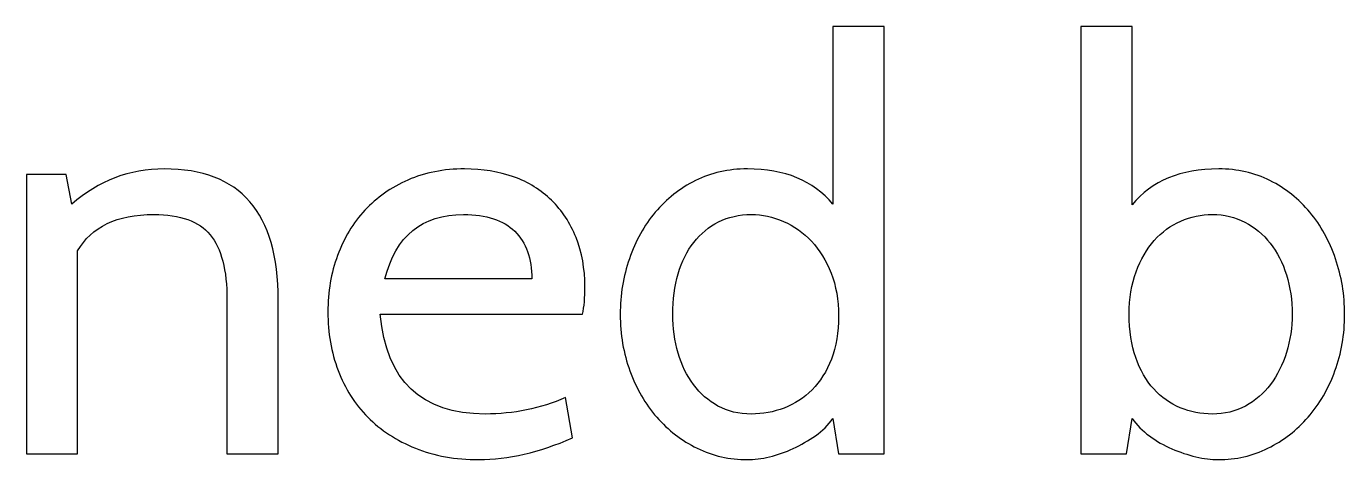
# Model space of a CAD drawing. Header units: centimetres. Extents: x -24 to 24.1, y -20.7 to 0.5.
# Drawn here: x 11.169 to 13.128, y -3.618 to -2.975 of the extents above; entities that cross this region are included whole.
import ezdxf

# ---------------------------------------------------------------- set-up
doc = ezdxf.new("R2010")
doc.units = ezdxf.units.CM
doc.header["$MEASUREMENT"] = 0
doc.layers.add('Layer 1', color=7, linetype='Continuous')

msp = doc.modelspace()

# ---------------------------------------------------------------- linework, layer by layer
at = {"layer": 'Layer 1', "color": 250}
for points, knots in [([(12.44368, -3.60976), (12.44368, -3.60976), (12.37595, -3.60976), (12.37595, -3.60976), (12.37595, -3.60976), (12.37595, -3.60976), (12.36748, -3.55727), (12.36748, -3.55727), (12.36748, -3.55727), (12.36071, -3.56686), (12.3521, -3.57533), (12.34166, -3.58267), (12.34166, -3.58267), (12.33122, -3.59), (12.32021, -3.59635), (12.30864, -3.60172), (12.30864, -3.60172), (12.29707, -3.60708), (12.28535, -3.61117), (12.2735, -3.61399), (12.2735, -3.61399), (12.26165, -3.61682), (12.25064, -3.61823), (12.24048, -3.61823), (12.24048, -3.61823), (12.21395, -3.61823), (12.18912, -3.61258), (12.16597, -3.60129), (12.16597, -3.60129), (12.14283, -3.59), (12.12279, -3.57462), (12.10586, -3.55515), (12.10586, -3.55515), (12.08893, -3.53568), (12.07566, -3.51282), (12.06607, -3.48657), (12.06607, -3.48657), (12.05647, -3.46032), (12.05167, -3.43224), (12.05167, -3.40233), (12.05167, -3.40233), (12.05167, -3.37354), (12.05619, -3.34602), (12.06522, -3.31978), (12.06522, -3.31978), (12.07425, -3.29353), (12.08709, -3.27053), (12.10374, -3.25077), (12.10374, -3.25077), (12.12039, -3.23102), (12.14029, -3.21535), (12.16343, -3.20378), (12.16343, -3.20378), (12.18658, -3.19221), (12.21226, -3.18642), (12.24048, -3.18642), (12.24048, -3.18642), (12.29636, -3.18642), (12.33869, -3.20392), (12.36748, -3.23892), (12.36748, -3.23892), (12.36748, -3.23892), (12.36748, -2.97476), (12.36748, -2.97476), (12.36748, -2.97476), (12.36748, -2.97476), (12.44368, -2.97476), (12.44368, -2.97476), (12.44368, -2.97476), (12.44368, -2.97476), (12.44368, -3.60976), (12.44368, -3.60976)], [0, 0, 0, 0, 0.0526316, 0.0526316, 0.0526316, 0.0526316, 0.1052632, 0.1052632, 0.1052632, 0.1052632, 0.1578947, 0.1578947, 0.1578947, 0.1578947, 0.2105263, 0.2105263, 0.2105263, 0.2105263, 0.2631579, 0.2631579, 0.2631579, 0.2631579, 0.3157895, 0.3157895, 0.3157895, 0.3157895, 0.3684211, 0.3684211, 0.3684211, 0.3684211, 0.4210526, 0.4210526, 0.4210526, 0.4210526, 0.4736842, 0.4736842, 0.4736842, 0.4736842, 0.5263158, 0.5263158, 0.5263158, 0.5263158, 0.5789474, 0.5789474, 0.5789474, 0.5789474, 0.6315789, 0.6315789, 0.6315789, 0.6315789, 0.6842105, 0.6842105, 0.6842105, 0.6842105, 0.7368421, 0.7368421, 0.7368421, 0.7368421, 0.7894737, 0.7894737, 0.7894737, 0.7894737, 0.8421053, 0.8421053, 0.8421053, 0.8421053, 0.8947368, 0.8947368, 0.8947368, 0.8947368, 1, 1, 1, 1]), ([(12.93983, -3.61823), (12.92967, -3.61823), (12.91866, -3.61682), (12.90681, -3.61399), (12.90681, -3.61399), (12.89495, -3.61117), (12.8831, -3.60722), (12.87125, -3.60214), (12.87125, -3.60214), (12.85939, -3.59706), (12.84825, -3.59071), (12.8378, -3.58309), (12.8378, -3.58309), (12.82736, -3.57547), (12.81875, -3.56686), (12.81198, -3.55727), (12.81198, -3.55727), (12.81198, -3.55727), (12.80351, -3.60976), (12.80351, -3.60976), (12.80351, -3.60976), (12.80351, -3.60976), (12.73578, -3.60976), (12.73578, -3.60976), (12.73578, -3.60976), (12.73578, -3.60976), (12.73578, -2.97476), (12.73578, -2.97476), (12.73578, -2.97476), (12.73578, -2.97476), (12.81198, -2.97476), (12.81198, -2.97476), (12.81198, -2.97476), (12.81198, -2.97476), (12.81198, -3.23977), (12.81198, -3.23977), (12.81198, -3.23977), (12.84133, -3.20421), (12.88423, -3.18642), (12.94067, -3.18642), (12.94067, -3.18642), (12.96833, -3.18642), (12.99373, -3.19221), (13.01687, -3.20378), (13.01687, -3.20378), (13.04002, -3.21535), (13.05977, -3.23102), (13.07614, -3.25077), (13.07614, -3.25077), (13.09251, -3.27053), (13.10521, -3.29353), (13.11424, -3.31978), (13.11424, -3.31978), (13.12327, -3.34602), (13.12779, -3.37354), (13.12779, -3.40233), (13.12779, -3.40233), (13.12779, -3.43224), (13.12299, -3.46032), (13.1134, -3.48657), (13.1134, -3.48657), (13.1038, -3.51282), (13.09053, -3.53568), (13.0736, -3.55515), (13.0736, -3.55515), (13.05667, -3.57462), (13.03677, -3.59), (13.01391, -3.60129), (13.01391, -3.60129), (12.99105, -3.61258), (12.96636, -3.61823), (12.93983, -3.61823)], [0, 0, 0, 0, 0.0526316, 0.0526316, 0.0526316, 0.0526316, 0.1052632, 0.1052632, 0.1052632, 0.1052632, 0.1578947, 0.1578947, 0.1578947, 0.1578947, 0.2105263, 0.2105263, 0.2105263, 0.2105263, 0.2631579, 0.2631579, 0.2631579, 0.2631579, 0.3157895, 0.3157895, 0.3157895, 0.3157895, 0.3684211, 0.3684211, 0.3684211, 0.3684211, 0.4210526, 0.4210526, 0.4210526, 0.4210526, 0.4736842, 0.4736842, 0.4736842, 0.4736842, 0.5263158, 0.5263158, 0.5263158, 0.5263158, 0.5789474, 0.5789474, 0.5789474, 0.5789474, 0.6315789, 0.6315789, 0.6315789, 0.6315789, 0.6842105, 0.6842105, 0.6842105, 0.6842105, 0.7368421, 0.7368421, 0.7368421, 0.7368421, 0.7894737, 0.7894737, 0.7894737, 0.7894737, 0.8421053, 0.8421053, 0.8421053, 0.8421053, 0.8947368, 0.8947368, 0.8947368, 0.8947368, 1, 1, 1, 1]), ([(11.54367, -3.60976), (11.54367, -3.60976), (11.46746, -3.60976), (11.46746, -3.60976), (11.46746, -3.60976), (11.46746, -3.60976), (11.46746, -3.38116), (11.46746, -3.38116), (11.46746, -3.38116), (11.46746, -3.33657), (11.45914, -3.30425), (11.44249, -3.28422), (11.44249, -3.28422), (11.42584, -3.26418), (11.39804, -3.25416), (11.35909, -3.25416), (11.35909, -3.25416), (11.30378, -3.25416), (11.26596, -3.27222), (11.24564, -3.30835), (11.24564, -3.30835), (11.24564, -3.30835), (11.24564, -3.60976), (11.24564, -3.60976), (11.24564, -3.60976), (11.24564, -3.60976), (11.16944, -3.60976), (11.16944, -3.60976), (11.16944, -3.60976), (11.16944, -3.60976), (11.16944, -3.19489), (11.16944, -3.19489), (11.16944, -3.19489), (11.16944, -3.19489), (11.2287, -3.19489), (11.2287, -3.19489), (11.2287, -3.19489), (11.2287, -3.19489), (11.23717, -3.23892), (11.23717, -3.23892), (11.23717, -3.23892), (11.27668, -3.20392), (11.3224, -3.18642), (11.37433, -3.18642), (11.37433, -3.18642), (11.48722, -3.18642), (11.54367, -3.25134), (11.54367, -3.38116), (11.54367, -3.38116), (11.54367, -3.38116), (11.54367, -3.60976), (11.54367, -3.60976)], [0, 0, 0, 0, 0.0714286, 0.0714286, 0.0714286, 0.0714286, 0.1428571, 0.1428571, 0.1428571, 0.1428571, 0.2142857, 0.2142857, 0.2142857, 0.2142857, 0.2857143, 0.2857143, 0.2857143, 0.2857143, 0.3571429, 0.3571429, 0.3571429, 0.3571429, 0.4285714, 0.4285714, 0.4285714, 0.4285714, 0.5, 0.5, 0.5, 0.5, 0.5714286, 0.5714286, 0.5714286, 0.5714286, 0.6428571, 0.6428571, 0.6428571, 0.6428571, 0.7142857, 0.7142857, 0.7142857, 0.7142857, 0.7857143, 0.7857143, 0.7857143, 0.7857143, 0.8571429, 0.8571429, 0.8571429, 0.8571429, 1, 1, 1, 1]), ([(11.99579, -3.40233), (11.99579, -3.40233), (11.69522, -3.40233), (11.69522, -3.40233), (11.69522, -3.40233), (11.70425, -3.5011), (11.75618, -3.55049), (11.85101, -3.55049), (11.85101, -3.55049), (11.89334, -3.55049), (11.93313, -3.54231), (11.97039, -3.52594), (11.97039, -3.52594), (11.97039, -3.52594), (11.98055, -3.58605), (11.98055, -3.58605), (11.98055, -3.58605), (11.93144, -3.6075), (11.88516, -3.61823), (11.84169, -3.61823), (11.84169, -3.61823), (11.8067, -3.61823), (11.77523, -3.61258), (11.74729, -3.60129), (11.74729, -3.60129), (11.71935, -3.59), (11.69578, -3.57462), (11.67659, -3.55515), (11.67659, -3.55515), (11.6574, -3.53568), (11.64273, -3.51253), (11.63257, -3.48572), (11.63257, -3.48572), (11.62241, -3.45891), (11.61733, -3.42998), (11.61733, -3.39894), (11.61733, -3.39894), (11.61733, -3.36902), (11.62212, -3.34108), (11.63172, -3.31512), (11.63172, -3.31512), (11.64132, -3.28915), (11.65486, -3.26672), (11.67236, -3.24781), (11.67236, -3.24781), (11.68986, -3.2289), (11.71117, -3.21394), (11.73628, -3.20294), (11.73628, -3.20294), (11.7614, -3.19193), (11.78948, -3.18642), (11.82053, -3.18642), (11.82053, -3.18642), (11.84706, -3.18642), (11.87133, -3.19038), (11.89334, -3.19828), (11.89334, -3.19828), (11.91535, -3.20618), (11.93412, -3.21775), (11.94964, -3.23299), (11.94964, -3.23299), (11.96517, -3.24823), (11.9773, -3.26672), (11.98605, -3.28845), (11.98605, -3.28845), (11.9948, -3.31018), (11.99917, -3.33459), (11.99917, -3.36169), (11.99917, -3.36169), (11.99917, -3.37749), (11.99805, -3.39104), (11.99579, -3.40233)], [0, 0, 0, 0, 0.0526316, 0.0526316, 0.0526316, 0.0526316, 0.1052632, 0.1052632, 0.1052632, 0.1052632, 0.1578947, 0.1578947, 0.1578947, 0.1578947, 0.2105263, 0.2105263, 0.2105263, 0.2105263, 0.2631579, 0.2631579, 0.2631579, 0.2631579, 0.3157895, 0.3157895, 0.3157895, 0.3157895, 0.3684211, 0.3684211, 0.3684211, 0.3684211, 0.4210526, 0.4210526, 0.4210526, 0.4210526, 0.4736842, 0.4736842, 0.4736842, 0.4736842, 0.5263158, 0.5263158, 0.5263158, 0.5263158, 0.5789474, 0.5789474, 0.5789474, 0.5789474, 0.6315789, 0.6315789, 0.6315789, 0.6315789, 0.6842105, 0.6842105, 0.6842105, 0.6842105, 0.7368421, 0.7368421, 0.7368421, 0.7368421, 0.7894737, 0.7894737, 0.7894737, 0.7894737, 0.8421053, 0.8421053, 0.8421053, 0.8421053, 0.8947368, 0.8947368, 0.8947368, 0.8947368, 1, 1, 1, 1]), ([(11.81883, -3.25416), (11.75731, -3.25416), (11.71836, -3.28605), (11.70199, -3.34983), (11.70199, -3.34983), (11.70199, -3.34983), (11.92043, -3.34983), (11.92043, -3.34983), (11.92043, -3.34983), (11.92043, -3.31935), (11.91197, -3.29579), (11.89503, -3.27914), (11.89503, -3.27914), (11.8781, -3.26248), (11.8527, -3.25416), (11.81883, -3.25416)], [0, 0, 0, 0, 0.2, 0.2, 0.2, 0.2, 0.4, 0.4, 0.4, 0.4, 0.6, 0.6, 0.6, 0.6, 1, 1, 1, 1]), ([(12.24641, -3.25416), (12.22835, -3.25416), (12.21212, -3.25783), (12.19772, -3.26517), (12.19772, -3.26517), (12.18333, -3.2725), (12.17105, -3.28266), (12.16089, -3.29565), (12.16089, -3.29565), (12.15073, -3.30863), (12.14297, -3.32415), (12.13761, -3.34221), (12.13761, -3.34221), (12.13225, -3.36027), (12.12957, -3.38031), (12.12957, -3.40233), (12.12957, -3.40233), (12.12957, -3.42265), (12.13225, -3.44184), (12.13761, -3.4599), (12.13761, -3.4599), (12.14297, -3.47796), (12.15059, -3.49363), (12.16047, -3.50689), (12.16047, -3.50689), (12.17035, -3.52015), (12.18248, -3.53074), (12.19688, -3.53864), (12.19688, -3.53864), (12.21127, -3.54654), (12.22778, -3.55049), (12.24641, -3.55049), (12.24641, -3.55049), (12.26334, -3.55049), (12.27957, -3.54753), (12.29509, -3.5416), (12.29509, -3.5416), (12.31061, -3.53568), (12.32444, -3.52665), (12.33658, -3.51451), (12.33658, -3.51451), (12.34871, -3.50237), (12.35831, -3.48713), (12.36536, -3.46879), (12.36536, -3.46879), (12.37242, -3.45044), (12.37595, -3.42914), (12.37595, -3.40487), (12.37595, -3.40487), (12.37595, -3.38116), (12.37228, -3.35999), (12.36494, -3.34137), (12.36494, -3.34137), (12.3576, -3.32274), (12.34787, -3.30693), (12.33573, -3.29395), (12.33573, -3.29395), (12.3236, -3.28097), (12.30977, -3.27109), (12.29424, -3.26432), (12.29424, -3.26432), (12.27872, -3.25755), (12.26278, -3.25416), (12.24641, -3.25416)], [0, 0, 0, 0, 0.0588235, 0.0588235, 0.0588235, 0.0588235, 0.1176471, 0.1176471, 0.1176471, 0.1176471, 0.1764706, 0.1764706, 0.1764706, 0.1764706, 0.2352941, 0.2352941, 0.2352941, 0.2352941, 0.2941176, 0.2941176, 0.2941176, 0.2941176, 0.3529412, 0.3529412, 0.3529412, 0.3529412, 0.4117647, 0.4117647, 0.4117647, 0.4117647, 0.4705882, 0.4705882, 0.4705882, 0.4705882, 0.5294118, 0.5294118, 0.5294118, 0.5294118, 0.5882353, 0.5882353, 0.5882353, 0.5882353, 0.6470588, 0.6470588, 0.6470588, 0.6470588, 0.7058824, 0.7058824, 0.7058824, 0.7058824, 0.7647059, 0.7647059, 0.7647059, 0.7647059, 0.8235294, 0.8235294, 0.8235294, 0.8235294, 0.8823529, 0.8823529, 0.8823529, 0.8823529, 1, 1, 1, 1]), ([(12.93136, -3.25416), (12.91499, -3.25416), (12.89933, -3.2574), (12.88437, -3.2639), (12.88437, -3.2639), (12.86941, -3.27039), (12.85629, -3.27998), (12.845, -3.29268), (12.845, -3.29268), (12.83371, -3.30538), (12.82468, -3.3209), (12.81791, -3.33925), (12.81791, -3.33925), (12.81113, -3.35759), (12.80775, -3.37862), (12.80775, -3.40233), (12.80775, -3.40233), (12.80775, -3.4266), (12.81099, -3.44805), (12.81748, -3.46667), (12.81748, -3.46667), (12.82397, -3.4853), (12.83287, -3.50082), (12.84415, -3.51324), (12.84415, -3.51324), (12.85544, -3.52566), (12.86857, -3.53497), (12.88352, -3.54118), (12.88352, -3.54118), (12.89848, -3.54739), (12.91443, -3.55049), (12.93136, -3.55049), (12.93136, -3.55049), (12.94942, -3.55049), (12.96579, -3.54654), (12.98047, -3.53864), (12.98047, -3.53864), (12.99514, -3.53074), (13.00756, -3.52001), (13.01772, -3.50647), (13.01772, -3.50647), (13.02788, -3.49292), (13.03578, -3.47712), (13.04143, -3.45905), (13.04143, -3.45905), (13.04707, -3.44099), (13.04989, -3.42208), (13.04989, -3.40233), (13.04989, -3.40233), (13.04989, -3.38144), (13.04707, -3.36197), (13.04143, -3.34391), (13.04143, -3.34391), (13.03578, -3.32584), (13.02774, -3.31018), (13.0173, -3.29692), (13.0173, -3.29692), (13.00686, -3.28365), (12.9943, -3.27321), (12.97962, -3.26559), (12.97962, -3.26559), (12.96495, -3.25797), (12.94886, -3.25416), (12.93136, -3.25416)], [0, 0, 0, 0, 0.0588235, 0.0588235, 0.0588235, 0.0588235, 0.1176471, 0.1176471, 0.1176471, 0.1176471, 0.1764706, 0.1764706, 0.1764706, 0.1764706, 0.2352941, 0.2352941, 0.2352941, 0.2352941, 0.2941176, 0.2941176, 0.2941176, 0.2941176, 0.3529412, 0.3529412, 0.3529412, 0.3529412, 0.4117647, 0.4117647, 0.4117647, 0.4117647, 0.4705882, 0.4705882, 0.4705882, 0.4705882, 0.5294118, 0.5294118, 0.5294118, 0.5294118, 0.5882353, 0.5882353, 0.5882353, 0.5882353, 0.6470588, 0.6470588, 0.6470588, 0.6470588, 0.7058824, 0.7058824, 0.7058824, 0.7058824, 0.7647059, 0.7647059, 0.7647059, 0.7647059, 0.8235294, 0.8235294, 0.8235294, 0.8235294, 0.8823529, 0.8823529, 0.8823529, 0.8823529, 1, 1, 1, 1])]:
    msp.add_open_spline(points, degree=3, knots=knots, dxfattribs=at)

doc.saveas('drawing.dxf')
